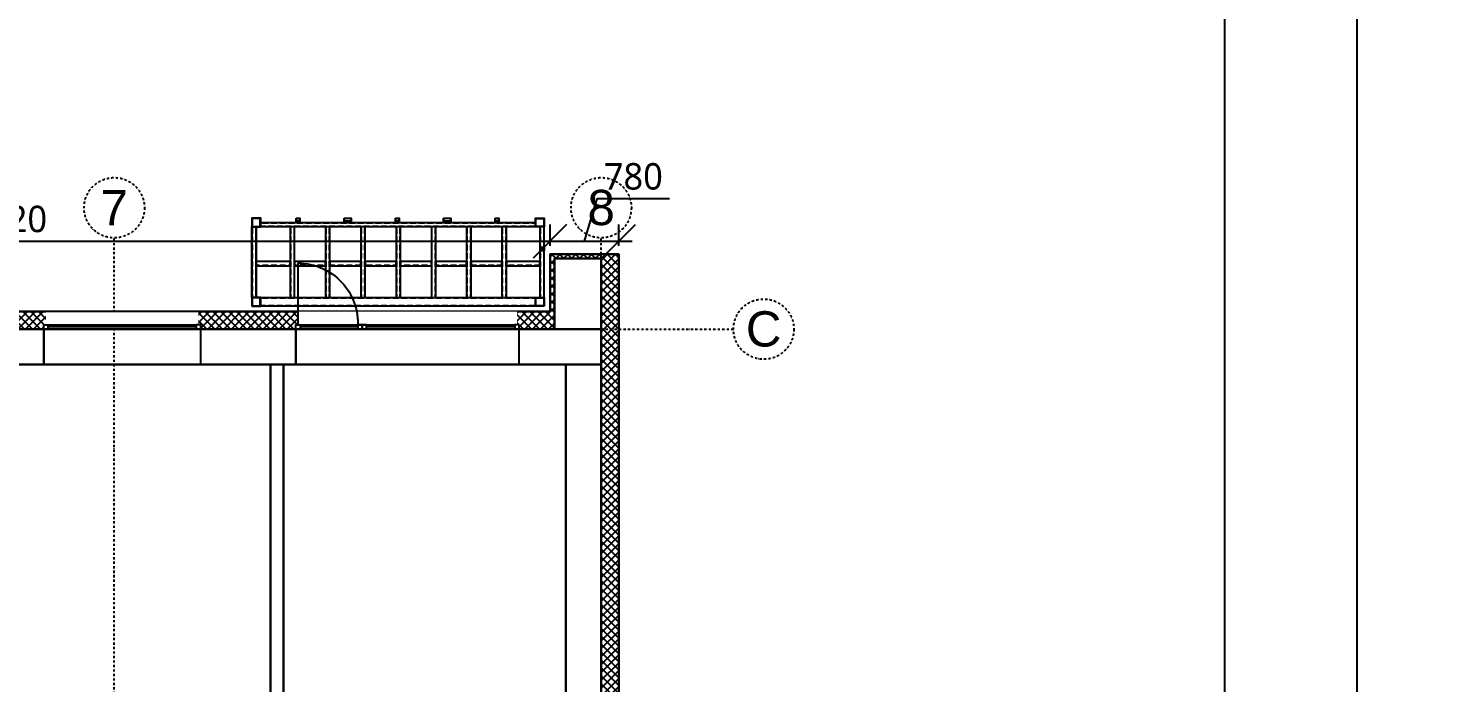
# Model space of a CAD drawing. Header units: millimetres. Extents: x 83708 to 840243643, y 645190 to 956201.
# Drawn here: x 350190 to 366279, y 929898 to 937318 of the extents above; entities that cross this region are included whole.
import ezdxf
from ezdxf import colors
from ezdxf.entities.mleader import LeaderData, LeaderLine
from ezdxf.math import Vec2, Vec3

# ---------------------------------------------------------------- set-up
doc = ezdxf.new("R2010")
doc.units = ezdxf.units.MM
doc.header["$PDMODE"] = 2
doc.header["$PDSIZE"] = 5
doc.linetypes.add('DASHDOTX2', pattern=[50.8, 25.4, -12.7, 0, -12.7])
doc.linetypes.add('DASHED', pattern=[0.75, 0.5, -0.25])
for name, color, linetype in [('!ESP_Avatäited plaanil', 7, 'Continuous'), ('!ESP_Mineraalvill', 1, 'Continuous'), ('!ESP_Mõõt', 252, 'Continuous'), ('!ESP_Teljed', 30, 'DASHDOTX2'), ('!ESP_Teras', 5, 'Continuous'), ('!ESP_Viited', 7, 'Continuous')]:
    doc.layers.add(name, color=color, linetype=linetype)
doc.layers.add('!ESP_Konstruktsioon lõikes', color=7, linetype='Continuous', lineweight=30)
doc.layers.add('!ESP_no_print', color=252, linetype='Continuous', plot=False)
doc.styles.add('Annotative', font='malgunsl.ttf', dxfattribs={"height": 2})
doc.styles.add('Arial', font='arial.ttf')
doc.dimstyles.new('Annotative', dxfattribs={"dimtxt": 2.5, "dimasz": 2.5, "dimexe": 1.25, "dimexo": 0.625, "dimtad": 1, "dimdec": 0, "dimrnd": 5, "dimtxsty": 'Annotative', "dimblk": 'OBLIQUE', "dimcen": 0, "dimdle": 1, "dimadec": 0, "dimazin": 0, "dimtfac": 1, "dimtdec": 0, "dimtmove": 0, "dimatfit": 3, "dimfxl": 1, "dimfxlon": 1, "dimarcsym": 1})

# ---------------------------------------------------------------- blocks, each defined once
blk = doc.blocks.new('A$Cef77760f')
at = {"layer": '!ESP_Teljed'}
for points in [[(-5520, -2104), (-5520, 11875)], [(0, -2104), (0, 11875)], [(-42300, 10840), (1500, 10840)]]:
    blk.add_lwpolyline(points, dxfattribs=at)
for centre in [(-5520, 12217), (0, 12217), (1842, 10840)]:
    blk.add_circle(centre, 342, dxfattribs=at)
at = {"layer": '!ESP_Teljed', "char_height": 400, "width": 684.66, "attachment_point": 5, "style": 'Arial'}
for s, insert in [('7', (-5520, 12217)), ('8', (0, 12217)), ('C', (1842, 10840))]:
    blk.add_mtext(s, dxfattribs=dict(at, insert=insert))
blk = doc.blocks.new('A$C79e321d3')
blk.add_wipeout([(2530, 0), (0, 0), (0, 50), (25, 50), (25, 200), (2505, 200), (2505, 50), (2530, 50)])
at = {"layer": '!ESP_Avatäited plaanil'}
for points in [[(2530, -400), (2530, 0), (2530, 50), (2480, 50), (2480, 0), (2530, 0), (0, 0), (0, -400), (0, 0), (0, 50), (50, 50), (50, 0), (50, 50), (2480, 50), (2480, 25), (800, 25)], [(700, 25), (50, 25)]]:
    blk.add_lwpolyline(points, dxfattribs=at)
blk.add_lwpolyline([(25, 50), (25, 750, -0.429169), (700, 25), (50, 25)], format="xyb")
for points in [[(700, 0), (750, 0), (750, 50), (700, 50)], [(750, 0), (800, 0), (800, 50), (750, 50)]]:
    blk.add_lwpolyline(points, close=True)
blk = doc.blocks.new('A$C101496a2')
blk.add_wipeout([(-1780, -320), (0, -320), (0, -370), (-25, -370), (-25, -520), (-1755, -520), (-1755, -370), (-1780, -370)])
at = {"layer": '!ESP_Avatäited plaanil'}
for points in [[(-1780, 80), (-1780, -320), (-1780, -370), (-1730, -370), (-1730, -320), (-1780, -320), (0, -320), (0, 80), (0, -320), (0, -370), (-50, -370), (-50, -320), (-50, -370), (-1730, -370), (-1730, -345), (-50, -345)], [(-1755, -520), (-25, -520)]]:
    blk.add_lwpolyline(points, dxfattribs=at)
blk = doc.blocks.new('A$Cfe1c92e5')
at = {"lineweight": 0}
blk.add_blockref('A$C79e321d3', (36540, 0), dxfattribs=at)
at = {"lineweight": 0, "rotation": 180}
blk.add_blockref('A$C101496a2', (33680, -320), dxfattribs=at)
blk = doc.blocks.new('_Oblique')
at = {"color": 0, "linetype": 'ByBlock', "lineweight": -2}
blk.add_line((-0.5, -0.5), (0.5, 0.5), dxfattribs=at)
blk = doc.blocks.new('*D970')
at = {"layer": '!ESP_Mõõt', "color": 0, "lineweight": -2, "transparency": 16777216}
for p, q in [((343584, 934851), (343584, 935093)), ((356104, 934851), (356104, 935093)), ((343434, 934905), (356254, 934905))]:
    blk.add_line(p, q, dxfattribs=at)
at = {"layer": 'Defpoints', "color": 0, "transparency": 16777216}
for p in [(356104, 934905), (343584, 934757), (356104, 934757)]:
    blk.add_point(p, dxfattribs=at)
at = {"layer": '!ESP_Mõõt', "color": 0, "lineweight": -2, "transparency": 16777216, "xscale": 375, "yscale": 375, "zscale": 375, "rotation": 180}
blk.add_blockref('_Oblique', (343584, 934905), dxfattribs=at)
at = {"layer": '!ESP_Mõõt', "color": 0, "lineweight": -2, "transparency": 16777216, "xscale": 375, "yscale": 375, "zscale": 375}
blk.add_blockref('_Oblique', (356104, 934905), dxfattribs=at)
at = {"layer": '!ESP_Mõõt', "color": 0, "transparency": 16777216, "insert": (349844, 935155), "char_height": 300, "attachment_point": 5, "style": 'Annotative'}
blk.add_mtext('12520', dxfattribs=at)
blk = doc.blocks.new('*D954')
at = {"layer": '!ESP_Mõõt', "color": 0, "lineweight": -2, "transparency": 16777216}
for p, q in [((356494, 934905), (356639, 935389)), ((356639, 935389), (357458, 935389)), ((356104, 934851), (356104, 935093)), ((356884, 934851), (356884, 935093)), ((355954, 934905), (357034, 934905))]:
    blk.add_line(p, q, dxfattribs=at)
at = {"layer": 'Defpoints', "color": 0, "transparency": 16777216}
for p in [(356884, 934905), (356104, 934757), (356884, 934757)]:
    blk.add_point(p, dxfattribs=at)
at = {"layer": '!ESP_Mõõt', "color": 0, "lineweight": -2, "transparency": 16777216, "xscale": 375, "yscale": 375, "zscale": 375, "rotation": 180}
blk.add_blockref('_Oblique', (356104, 934905), dxfattribs=at)
at = {"layer": '!ESP_Mõõt', "color": 0, "lineweight": -2, "transparency": 16777216, "xscale": 375, "yscale": 375, "zscale": 375}
blk.add_blockref('_Oblique', (356884, 934905), dxfattribs=at)
at = {"layer": '!ESP_Mõõt', "color": 0, "transparency": 16777216, "insert": (357048, 935638), "char_height": 300, "attachment_point": 5, "style": 'Annotative'}
blk.add_mtext('780', dxfattribs=at)
blk = doc.blocks.new('A$C9a407918')
at = {"layer": '!ESP_Teras'}
for points in [[(-3315, -75), (-3215, -75), (-3215, 25), (-3315, 25)], [(-3310, -70), (-3220, -70), (-3220, 20), (-3310, 20)], [(0, -75), (-100, -75), (-100, 25), (0, 25)], [(-5, -70), (-95, -70), (-95, 20), (-5, 20)], [(-3265, -875), (-3315, -875), (-3315, -75), (-3265, -75)], [(-100, -25), (-3215, -25), (-3215, -75), (-100, -75)], [(-2835, -875), (-2885, -875), (-2885, -75), (-2835, -75)], [(-2435, -875), (-2485, -875), (-2485, -75), (-2435, -75)], [(-2035, -875), (-2085, -875), (-2085, -75), (-2035, -75)], [(-1635, -875), (-1685, -875), (-1685, -75), (-1635, -75)], [(-1235, -875), (-1285, -875), (-1285, -75), (-1235, -75)], [(-835, -875), (-885, -875), (-885, -75), (-835, -75)], [(-435, -875), (-485, -875), (-485, -75), (-435, -75)], [(-50, -75), (0, -75), (0, -875), (-50, -875)], [(-50, -875), (0, -875), (0, -75), (-50, -75)], [(-3265, -466), (-2885, -466), (-2885, -516), (-3265, -516)], [(-2835, -466), (-2485, -466), (-2485, -516), (-2835, -516)], [(-2435, -466), (-2085, -466), (-2085, -516), (-2435, -516)], [(-2035, -466), (-1685, -466), (-1685, -516), (-2035, -516)], [(-1635, -466), (-1285, -466), (-1285, -516), (-1635, -516)], [(-1235, -466), (-885, -466), (-885, -516), (-1235, -516)], [(-835, -466), (-485, -466), (-485, -516), (-835, -516)], [(-435, -466), (-50, -466), (-50, -516), (-435, -516)], [(-3315, -975), (-3215, -975), (-3215, -875), (-3315, -875)], [(-3310, -970), (-3220, -970), (-3220, -880), (-3310, -880)], [(-100, -875), (-3215, -875), (-3215, -975), (-100, -975)], [(0, -975), (-100, -975), (-100, -875), (0, -875)], [(-5, -970), (-95, -970), (-95, -880), (-5, -880)]]:
    blk.add_lwpolyline(points, close=True, dxfattribs=at)
at = {"layer": '!ESP_Teras', "linetype": 'DASHED'}
for points in [[(-3268, -875), (-3312, -875), (-3312, -75), (-3268, -75)], [(-100, -28), (-3215, -28), (-3215, -72), (-100, -72)], [(-2838, -875), (-2882, -875), (-2882, -75), (-2838, -75)], [(-2438, -875), (-2482, -875), (-2482, -75), (-2438, -75)], [(-2038, -875), (-2082, -875), (-2082, -75), (-2038, -75)], [(-1638, -875), (-1682, -875), (-1682, -75), (-1638, -75)], [(-1238, -875), (-1282, -875), (-1282, -75), (-1238, -75)], [(-838, -875), (-882, -875), (-882, -75), (-838, -75)], [(-438, -875), (-482, -875), (-482, -75), (-438, -75)], [(-3, -875), (-47, -875), (-47, -75), (-3, -75)], [(-3265, -513), (-2885, -513), (-2885, -516), (-3265, -516)], [(-2835, -513), (-2485, -513), (-2485, -516), (-2835, -516)], [(-2435, -513), (-2085, -513), (-2085, -516), (-2435, -516)], [(-2035, -513), (-1685, -513), (-1685, -516), (-2035, -516)], [(-1635, -513), (-1285, -513), (-1285, -516), (-1635, -516)], [(-1235, -513), (-885, -513), (-885, -516), (-1235, -516)], [(-835, -513), (-485, -513), (-485, -516), (-835, -516)], [(-435, -513), (-50, -513), (-50, -516), (-435, -516)], [(-100, -878), (-3215, -878), (-3215, -972), (-100, -972)]]:
    blk.add_lwpolyline(points, close=True, dxfattribs=at)
at = {"color": 5, "linetype": 'ByBlock', "transparency": 33554687}
for points in [[(-2758, 25), (-2798, 25), (-2798, -15), (-2758, -15)], [(-2761, 22), (-2795, 22), (-2795, -12), (-2761, -12)], [(-2174, 25), (-2254, 25), (-2254, -15), (-2174, -15)], [(-2177, 22), (-2251, 22), (-2251, -12), (-2177, -12)], [(-1630, 25), (-1670, 25), (-1670, -15), (-1630, -15)], [(-1633, 22), (-1667, 22), (-1667, -12), (-1633, -12)], [(-1046, 25), (-1126, 25), (-1126, -15), (-1046, -15)], [(-1049, 22), (-1123, 22), (-1123, -12), (-1049, -12)], [(-502, 25), (-542, 25), (-542, -15), (-502, -15)], [(-505, 22), (-539, 22), (-539, -12), (-505, -12)], [(-2758, -15), (-2798, -15), (-2798, -25), (-2758, -25)], [(-2174, -15), (-2254, -15), (-2254, -25), (-2174, -25)], [(-1630, -15), (-1670, -15), (-1670, -25), (-1630, -25)], [(-1046, -15), (-1126, -15), (-1126, -25), (-1046, -25)], [(-502, -15), (-542, -15), (-542, -25), (-502, -25)], [(-3275, -305), (-3315, -305), (-3315, -345), (-3275, -345)], [(-3278, -308), (-3312, -308), (-3312, -342), (-3278, -342)]]:
    blk.add_lwpolyline(points, close=True, dxfattribs=at)

msp = doc.modelspace()

# ---------------------------------------------------------------- hatches: boundary and pattern name
at = {"layer": '!ESP_Mineraalvill'}
h = msp.add_hatch(dxfattribs=at)
h.set_pattern_fill('ANSI37', color=256, scale=20)
h.set_pattern_definition([(45, (221735.545, 933990.71), (-44.90128, 44.90128), []), (135, (221735.545, 933990.71), (-44.90128, -44.90128), [])])
h.paths.add_polyline_path([(356683.7, 923067), (351163.8, 923067), (351163.8, 922867), (356883.7, 922867), (356883.7, 934107), (356883.7, 934757), (356103.7, 934757), (356103.7, 934107), (343583.7, 934107), (343583.7, 934757), (342963.7, 934757), (342963.7, 934107), (330483.7, 934107), (330483.7, 934757), (329863.7, 934757), (329863.7, 934107), (317263.7, 934107), (317263.7, 934758.8), (316483.7, 934758.8), (316483.7, 922867), (322138.7, 922867), (322138.7, 923067), (317083.7, 923067), (316683.7, 923067), (316683.7, 933907), (316683.7, 934707), (317213.7, 934707), (317213.7, 933907), (320323.7, 933907), (329913.7, 933907), (329913.7, 934707), (330433.7, 934707), (330433.7, 933907), (343013.7, 933907), (343013.7, 934707), (343533.7, 934707), (343533.7, 933907), (356153.7, 933907), (356153.7, 934707), (356683.7, 934707), (356683.7, 933907)])
h.paths.add_polyline_path([(335233.7, 922867), (335233.7, 923067), (324858.7, 923067), (324858.7, 922867)], flags=17)
h.paths.add_polyline_path([(348443.8, 922867), (348443.8, 923067), (337953.7, 923067), (337953.7, 922867)], flags=17)

# ---------------------------------------------------------------- linework, layer by layer
at = {"layer": '!ESP_Konstruktsioon lõikes'}
for points in [[(322138.7, 923067), (322138.7, 922867), (316483.7, 922867), (316483.7, 934758.8), (317263.7, 934758.8), (317263.7, 934107), (329863.7, 934107), (329863.7, 934757), (330483.7, 934757), (330483.7, 934107), (342963.7, 934107), (342963.7, 934757), (343583.7, 934757), (343583.7, 934107), (356103.7, 934107), (356103.7, 934757), (356883.7, 934757), (356883.7, 934107), (356883.7, 922867), (351163.8, 922867), (351163.8, 923067)], [(356153.7, 933907), (356153.7, 934707), (356683.7, 934707), (356683.7, 933907)], [(317083.7, 933907), (356683.7, 933907)], [(317083.7, 933507), (356683.7, 933507)], [(354838.7, 928727), (353083.7, 928727), (353083.7, 933507), (356283.7, 933507), (356283.7, 928727)]]:
    msp.add_lwpolyline(points, dxfattribs=at)
for points in [[(316683.7, 933907), (356683.7, 933907), (356683.7, 923067), (316683.7, 923067)], [(349763.7, 933507), (352933.7, 933507), (352933.7, 928727), (349763.7, 928727)], [(353083.7, 933507), (352933.7, 933507), (352933.7, 928727), (353083.7, 928727)]]:
    msp.add_lwpolyline(points, close=True, dxfattribs=at)
at = {"layer": '!ESP_no_print'}
for points in [[(302249.6, 956200.6), (365249.6, 956200.6), (365249.6, 911650.6), (302249.6, 911650.6)], [(302249.6, 956200.6), (365249.6, 956200.6), (365249.6, 911650.6), (302249.6, 911650.6)], [(305249.6, 954700.6), (363749.6, 954700.6), (363749.6, 913150.6), (305249.6, 913150.6)], [(305249.6, 954700.6), (363749.6, 954700.6), (363749.6, 913150.6), (305249.6, 913150.6)]]:
    msp.add_lwpolyline(points, close=True, dxfattribs=at)

# ---------------------------------------------------------------- block references
at = {"lineweight": 0}
msp.add_blockref('A$Cef77760f', (356683.7, 923067), dxfattribs=at)

# ---------------------------------------------------------------- next in the draw order: block references
msp.add_blockref('A$Cfe1c92e5', (316683.7, 933907), dxfattribs=at)

# ---------------------------------------------------------------- next in the draw order: block references
at = {"lineweight": 0, "xscale": -1}
msp.add_blockref('A$C9a407918', (352723.7, 935142), dxfattribs=at)

# ---------------------------------------------------------------- next in the draw order: dimensions: what is measured, and where the dimension line sits
at = {"layer": '!ESP_Mõõt'}
for base, p1, p2, picture, middle in [((356883.7, 934905.4), (356103.7, 934757), (356883.7, 934757), '*D954', (356732.4, 935637.7)), ((356103.7, 934905.4), (343583.7, 934757), (356103.7, 934757), '*D970', (349843.7, 935155.2))]:
    dim = msp.add_linear_dim(base=base, p1=p1, p2=p2, dimstyle='Annotative', dxfattribs=at)
    dim.commit()
    dim.dimension.update_dxf_attribs({"geometry": picture, "text_midpoint": middle})

# ---------------------------------------------------------------- next in the draw order: leaders
at = {"layer": '!ESP_Viited', "ltscale": 15}
ml = msp.add_multileader_mtext('Standard', dxfattribs=at)
ml.set_content('Väljaaste soojustuse paksus 50 mm. Kasutada sügavimmutatud puit. ', color=256, style='Annotative')
ml.set_leader_properties()
ml.build(insert=Vec2(0, 0))
ml.multileader.update_dxf_attribs({"text_left_attachment_type": 5, "text_right_attachment_type": 5, "dogleg_length": 0.5, "arrow_head_size": 375, "scale": 150})
ctx = ml.context
ctx.base_point, ctx.scale, ctx.char_height, ctx.arrow_head_size, ctx.landing_gap_size, ctx.plane_origin = Vec3(315863.8, 935993), 150, 375, 375, 0, Vec3(322627.7, 930449.8)
ctx.left_attachment, ctx.right_attachment = 5, 5
notes = []
notes.append((ctx, [(1, (1, 1, 0), (323949.1, 935993), (-1, 0), 0.5, [(1, [(317213.7, 934307), (317023.4, 934756.8)], 0, []), (4, [(330173.7, 934757), (329863.7, 934534.5), (330433.7, 934517.3)], 0, [])])]))
ctx.mtext.insert, ctx.mtext.width, ctx.mtext.defined_height, ctx.mtext.flow_direction = Vec3(315863.8, 937161.7), 8855.682, 2165.1, 5
for ctx, leaders in notes:
    for number, flags, end, landing, length, lines in leaders:
        leader = LeaderData()
        leader.index, (leader.has_last_leader_line, leader.has_dogleg_vector, leader.attachment_direction) = number, flags
        leader.last_leader_point, leader.dogleg_vector, leader.dogleg_length = Vec3(end), Vec3(landing), length
        for number, points, colour, breaks in lines:
            line = LeaderLine()
            line.index, line.vertices, line.color, line.breaks = number, Vec3.list(points), colors.encode_raw_color(colour), breaks
            leader.lines.append(line)
        ctx.leaders.append(leader)

doc.saveas('drawing.dxf')
